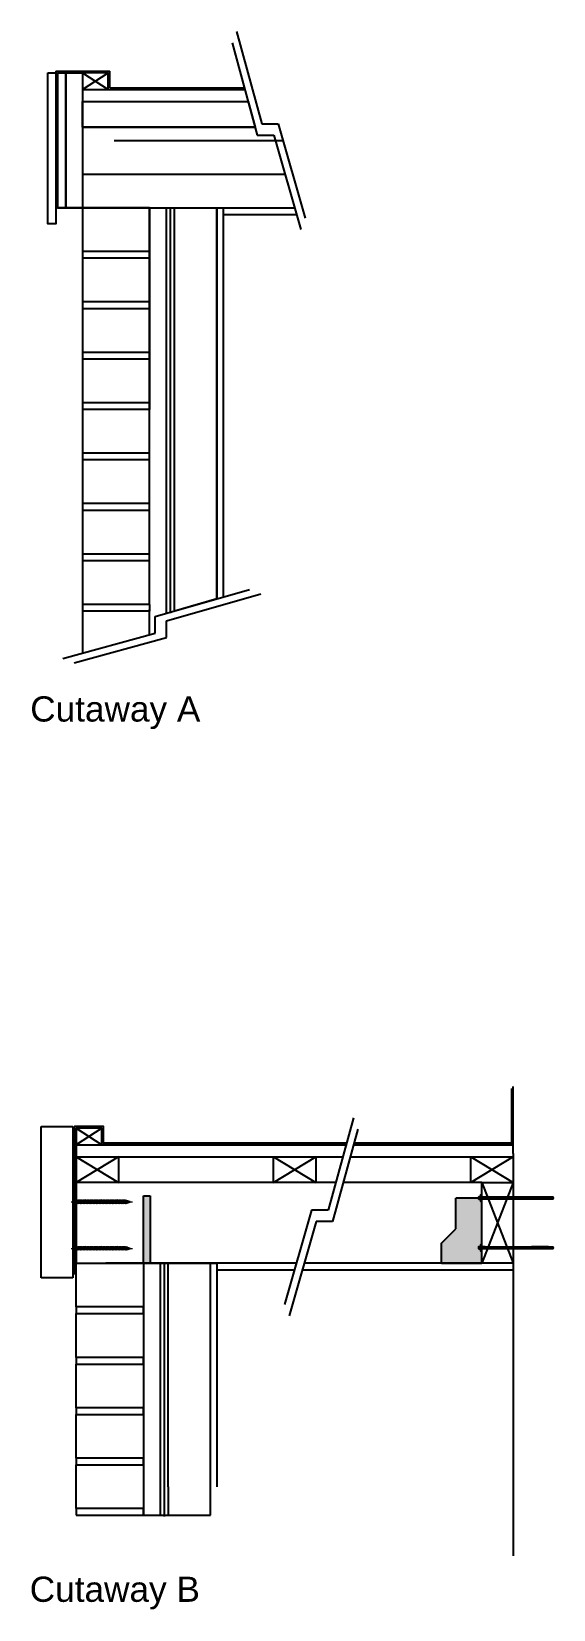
# Model space of a CAD drawing. Header units: millimetres. Extents: x -11841 to 102307, y -68819 to 40378.
# Drawn here: x 33907 to 35461, y -3480 to 1214 of the extents above; entities that cross this region are included whole.
import ezdxf

# ---------------------------------------------------------------- set-up
doc = ezdxf.new("R2010")
doc.units = ezdxf.units.MM
doc.linetypes.add('CENTER', pattern=[50.800000000000004, 31.75, -6.35, 6.35, -6.35])
doc.layers.add('axis', color=40, linetype='CENTER', lineweight=13)
doc.styles.get("Standard").update_dxf_attribs({"font": 'Arial.ttf'})
doc.linetypes.add('BATTING', pattern='A,0.00254,-2.54,[134,ltypeshp.shx,S=2.54,R=0,X=-2.54,Y=0],-5.08,[134,ltypeshp.shx,S=2.54,R=180,X=2.54,Y=0],-2.54', length=10.16254)

# ---------------------------------------------------------------- blocks, each defined once
blk = doc.blocks.new('*U34')
for points in [[(0, 2.099999999999909), (-212.5554252958764, 2.099999999999773), (-213.5489219902674, 3.186219951676194e-13), (-212.5554252958764, -2.100000000000045), (0, -2.099999999999909)], [(-148.5489219902374, 2.399999999999955), (-198.5489219902374, 2.399999999999955), (-198.5489219902374, -2.400000000000227), (-148.5489219902374, -2.400000000000227)], [(0, 2.599999999999909), (-10, 2.600000000000364), (-10, -2.599999999999454), (0, -2.599999999999909)], [(0, -8.999999999999545), (2, -8.999999999999545), (2, 9.000000000000455), (0, 9.000000000000455)], [(2.5, 10.00000000000045), (2, 10.00000000000045), (2, -9.899999999999636), (2.5, -9.899999999999636)], [(2.5, -9.999999999999545), (3.5, -5), (3.5, 5.000000000000455), (2.5, 10.00000000000045)], [(3.5, -5), (4.5, -5), (4.5, 5.000000000000455), (3.5, 5.000000000000455)]]:
    blk.add_lwpolyline(points, close=True)
blk.add_lwpolyline([(4.500000000025466, 4.000000000000455), (7.682025028549106, 3.999999999985903, -0.8194832231888383), (7.682025028542739, 2.000000000000455), (4.50000000001819, 2.000000000106866), (7.682025028542739, 2.000000000000455, -0.4145846247897957), (7.682025028519092, -2), (4.500000000005457, -2), (7.682025028530006, -2, -0.8388553505217047), (7.682025028781027, -4.000000000015461), (4.5, -4), (4.500000000023647, 4.000000000000455)], format="xyb")
for points in [[(8.50150825172841, 2.999999999990905), (8.520880379183836, -2.999999999902684)], [(-212.5554252958764, -1.361253557188447e-13), (-212.5554252958764, -2.100000000000045)]]:
    blk.add_lwpolyline(points)
blk.add_spline([(-212.5554252958764, 2.099999999999773), (-199.1031948430373, 0.7227010609848097), (-212.5554252958764, -1.361253557188447e-13), (-213.5489219902684, -1.361253557188447e-13)], degree=3)
blk = doc.blocks.new('нагель 100мм')
for p, q in [((-5.5, 2.999999999998181), (5.5, 2.999999999998181)), ((-5.5, 1.999999999998181), (-5.5, 2.999999999998181)), ((-5.5, 1.999999999998181), (5.5, 1.999999999998181)), ((-5.5, 1.999999999998181), (-4.345299461623199, 0)), ((-4.345299461623199, 0), (4.345299461623199, 0)), ((-3.767949192432297, -1.464101615139953), (3.732050807568157, 0)), ((-2.517949192431388, -0.7424137786529172), (1.339745962161942, 0)), ((-2.517949192431388, -0.7424137786529172), (-2.517949192431843, 0)), ((2.482050807568157, -0.7424137786529172), (3.803847577293254, 0.02072594216406287)), ((2.482050807568157, -0.2440169358578714), (2.482050807568157, 0)), ((5.5, 1.999999999998181), (4.345299461623199, 0)), ((5.5, 1.999999999998181), (5.5, 2.999999999998181)), ((-3.767949192432297, -1.464101615139953), (-2.517949192431388, -0.7424137786529172)), ((-3.767949192432297, -1.464101615139953), (-2.517949192431843, -1.701209903609197)), ((-3.767949192431843, -4.350852961086275), (3.732050807568157, -2.907477288112204)), ((-3.767949192432752, -4.350852961086275), (-2.517949192431843, -3.62916512459924)), ((-3.767949192432752, -4.350852961086275), (-2.517949192431843, -4.591415573249833)), ((-3.767949192431388, -7.237604307032598), (3.732050807568612, -5.794228634058527)), ((-3.767949192432297, -7.237604307032598), (-2.517949192431388, -6.515916470545562)), ((-3.767949192432297, -7.237604307032598), (-2.517949192431388, -7.478166919196156)), ((-3.767949192432297, -10.12435565297892), (3.732050807567703, -8.68097998000485)), ((-3.767949192433207, -10.12435565297892), (-2.517949192432297, -9.402667816491885)), ((-3.767949192433207, -10.12435565297892), (-2.517949192432297, -10.36491826514248)), ((-3.767949192431843, -13.01110699892524), (3.732050807568157, -11.56773132595117)), ((-3.767949192432752, -13.01110699892524), (-2.517949192431843, -12.28941916243821)), ((-3.767949192432752, -13.01110699892524), (-2.517949192431843, -13.2516696110888)), ((-3.767949192432752, -15.89785834487157), (3.732050807567248, -14.45448267189749)), ((-3.767949192433662, -15.89785834487157), (-2.517949192432752, -15.17617050838453)), ((-3.767949192433662, -15.89785834487157), (-2.517949192432752, -16.13842095703512)), ((-3.767949192432297, -18.78460969081789), (3.732050807567703, -17.34123401784382)), ((-3.767949192433207, -18.78460969081789), (-2.517949192432297, -18.06292185433085)), ((-3.767949192433207, -18.78460969081789), (-2.517949192432297, -19.02517230298145)), ((-3.767949192433207, -21.67136103676421), (3.732050807566793, -20.22798536379014)), ((-3.767949192434116, -21.67136103676421), (-2.517949192433207, -20.94967320027718)), ((-3.767949192434116, -21.67136103676421), (-2.517949192433207, -21.91192364892777)), ((-3.767949192432752, -24.55811238271053), (3.732050807567248, -23.11473670973646)), ((-3.767949192433662, -24.55811238271053), (-2.517949192432752, -23.8364245462235)), ((-3.767949192433662, -24.55811238271053), (-2.517949192432752, -24.79867499487409)), ((-3.767949192432297, -27.44486372865686), (3.732050807567703, -26.00148805568278)), ((-3.767949192433207, -27.44486372865686), (-2.517949192432297, -26.72317589216982)), ((-3.767949192433207, -27.44486372865686), (-2.517949192432297, -27.68542634082041)), ((-3.767949192431843, -30.33161507460318), (3.732050807568157, -28.88823940162911)), ((-3.767949192432752, -30.33161507460318), (-2.517949192431843, -29.60992723811614)), ((-3.767949192432752, -30.33161507460318), (-2.517949192431843, -30.57217768676674)), ((-2.517949192431843, -1.701209903609197), (2.482050807568612, -0.7424137786510983)), ((-2.517949192431843, -3.629165124597421), (-2.517949192431843, -1.701209903609197)), ((-2.517949192431843, -3.62916512459924), (2.482050807568157, -2.666914675948647)), ((-2.517949192431843, -4.591415573249833), (2.482050807568157, -3.629165124597421)), ((-2.517949192430478, -6.515916470545562), (-2.517949192431388, -4.591415573248014)), ((-2.517949192431388, -6.515916470545562), (2.482050807568612, -5.553666021894969)), ((-2.517949192431388, -7.478166919196156), (2.482050807568612, -6.515916470543743)), ((-2.517949192431388, -9.402667816491885), (-2.517949192430933, -7.478166919194337)), ((-2.517949192432297, -9.402667816491885), (2.482050807567703, -8.440417367841292)), ((-2.517949192432297, -10.36491826514248), (2.482050807567703, -9.402667816490066)), ((-2.517949192430933, -12.28941916243639), (-2.517949192431388, -10.36491826514066)), ((-2.517949192431843, -12.28941916243821), (2.482050807568157, -11.32716871378761)), ((-2.517949192431843, -13.2516696110888), (2.482050807568157, -12.28941916243639)), ((-2.517949192430478, -15.17617050838453), (-2.517949192430478, -13.25166961109062)), ((-2.517949192432752, -15.17617050838453), (2.482050807567248, -14.21392005973394)), ((-2.517949192432752, -16.13842095703512), (2.482050807567248, -15.17617050838271)), ((-2.517949192430478, -18.06292185432721), (-2.517949192430478, -16.13842095703512)), ((-2.517949192432297, -18.06292185433085), (2.482050807567703, -17.10067140568026)), ((-2.517949192432297, -19.02517230298145), (2.482050807567703, -18.06292185432903)), ((-2.517949192430478, -20.94967320027354), (-2.517949192430024, -19.02517230298145)), ((-2.517949192433207, -20.94967320027718), (2.482050807566793, -19.98742275162658)), ((-2.517949192433207, -21.91192364892777), (2.482050807566793, -20.94967320027536)), ((-2.517949192430024, -23.8364245462235), (-2.517949192430024, -21.91192364892777)), ((-2.517949192432752, -23.8364245462235), (2.482050807567248, -22.8741740975729)), ((-2.517949192432752, -24.79867499487409), (2.482050807567248, -23.83642454622168)), ((-2.517949192430024, -26.72317589216982), (-2.517949192430478, -24.79867499487409)), ((-2.517949192432297, -26.72317589216982), (2.482050807567703, -25.76092544351923)), ((-2.517949192432297, -27.68542634082041), (2.482050807567703, -26.723175892168)), ((-2.517949192430478, -29.60992723811614), (-2.517949192430478, -27.68542634081859)), ((-2.517949192431843, -29.60992723811614), (2.482050807568157, -28.64767678946555)), ((-2.517949192431843, -30.57217768676674), (2.482050807568157, -29.60992723811432)), ((-2.517949192430478, -32.49667858406065), (-2.517949192430478, -30.57217768676674)), ((2.482050807568612, -2.666914675948647), (2.482050807568612, -0.7424137786547362)), ((2.482050807568157, -2.666914675948647), (3.732050807568157, -2.907477288112204)), ((2.482050807567703, -3.629165124597421), (3.732050807568157, -2.907477288112204)), ((2.482050807568612, -5.553666021894969), (2.482050807569067, -3.629165124597421)), ((2.482050807568612, -5.553666021894969), (3.732050807568612, -5.794228634058527)), ((2.482050807568157, -6.515916470543743), (3.732050807568612, -5.794228634058527)), ((2.482050807569976, -8.440417367841292), (2.482050807569522, -6.515916470543743)), ((2.482050807567703, -8.440417367841292), (3.732050807567703, -8.68097998000485)), ((2.482050807567248, -9.402667816490066), (3.732050807567703, -8.68097998000485)), ((2.482050807569976, -11.32716871378761), (2.482050807569976, -9.402667816491885)), ((2.482050807568157, -11.32716871378761), (3.732050807568157, -11.56773132595117)), ((2.482050807567703, -12.28941916243639), (3.732050807568157, -11.56773132595117)), ((2.482050807570431, -14.21392005973212), (2.482050807570431, -12.28941916243639)), ((2.482050807567248, -14.21392005973394), (3.732050807567248, -14.45448267189749)), ((2.482050807566793, -15.17617050838271), (3.732050807567248, -14.45448267189749)), ((2.482050807569976, -17.10067140567844), (2.482050807569976, -15.17617050838089)), ((2.482050807567703, -17.10067140568026), (3.732050807567703, -17.34123401784382)), ((2.482050807567248, -18.06292185432903), (3.732050807567703, -17.34123401784382)), ((2.482050807569976, -19.9874227516284), (2.482050807569522, -18.06292185432721)), ((2.482050807566793, -19.98742275162658), (3.732050807566793, -20.22798536379014)), ((2.482050807566338, -20.94967320027536), (3.732050807566793, -20.22798536379014)), ((2.482050807569522, -22.87417409757472), (2.482050807569522, -20.94967320027354)), ((2.482050807567248, -22.8741740975729), (3.732050807567248, -23.11473670973646)), ((2.482050807566793, -23.83642454622168), (3.732050807567248, -23.11473670973646)), ((2.482050807569522, -25.76092544352105), (2.482050807569067, -23.83642454622168)), ((2.482050807567703, -25.76092544351923), (3.732050807567703, -26.00148805568278)), ((2.482050807567248, -26.723175892168), (3.732050807567703, -26.00148805568278)), ((2.482050807569976, -28.64767678946555), (2.482050807569067, -26.723175892168)), ((2.482050807568157, -28.64767678946555), (3.732050807568157, -28.88823940162911)), ((2.482050807567703, -29.60992723811432), (3.732050807568157, -28.88823940162911)), ((2.482050807569522, -31.53442813541187), (2.482050807569522, -29.6099272381125)), ((-3.767949192432752, -33.2183664205495), (3.732050807567248, -31.77499074757543)), ((-3.767949192433662, -33.2183664205495), (-2.517949192432752, -32.49667858406247)), ((-3.767949192433662, -33.2183664205495), (-2.517949192432752, -33.45892903271306)), ((-3.767949192432297, -36.10511776649582), (3.732050807567703, -34.66174209352175)), ((-3.767949192433207, -36.10511776649582), (-2.517949192432297, -35.38342993000879)), ((-3.767949192433207, -36.10511776649582), (-2.517949192432297, -36.34568037865938)), ((-3.767949192433207, -38.99186911244215), (3.732050807566793, -37.54849343946807)), ((-3.767949192434116, -38.99186911244215), (-2.517949192433207, -38.27018127595511)), ((-3.767949192434116, -38.99186911244215), (-2.517949192433207, -39.2324317246057)), ((-3.767949192432752, -41.87862045838847), (3.732050807567248, -40.4352447854144)), ((-3.767949192433662, -41.87862045838847), (-2.517949192432752, -41.15693262190143)), ((-3.767949192433662, -41.87862045838847), (-2.517949192432752, -42.11918307055203)), ((-3.767949192433662, -44.76537180433479), (3.732050807566338, -43.32199613136072)), ((-3.767949192434571, -44.76537180433479), (-2.517949192433662, -44.04368396784776)), ((-3.767949192434571, -44.76537180433479), (-2.517949192433662, -45.00593441649835)), ((-3.767949192433207, -47.65212315028111), (3.732050807566793, -46.20874747730704)), ((-3.767949192434116, -47.65212315028111), (-2.517949192433207, -46.93043531379408)), ((-3.767949192434116, -47.65212315028111), (-2.517949192433207, -47.89268576244467)), ((-3.767949192434116, -50.53887449622744), (3.732050807565884, -49.09549882325337)), ((-3.767949192435026, -50.53887449622744), (-2.517949192434116, -49.8171866597404)), ((-3.767949192435026, -50.53887449622744), (-2.517949192434116, -50.77943710839099)), ((-3.767949192433662, -53.42562584217376), (3.732050807566338, -51.98225016919969)), ((-3.767949192434571, -53.42562584217376), (-2.517949192433662, -52.70393800568672)), ((-3.767949192434571, -53.42562584217376), (-2.517949192433662, -53.66618845433732)), ((-3.767949192434571, -56.31237718812008), (3.732050807565429, -54.86900151514601)), ((-3.767949192435481, -56.31237718812008), (-2.517949192434571, -55.59068935163305)), ((-3.767949192435481, -56.31237718812008), (-2.517949192434571, -56.55293980028364)), ((-3.767949192434116, -59.1991285340664), (3.732050807565884, -57.75575286109233)), ((-3.767949192435026, -59.1991285340664), (-2.517949192434116, -58.47744069757937)), ((-3.767949192435026, -59.1991285340664), (-2.517949192434116, -59.43969114622996)), ((-3.767949192435026, -62.08587988001273), (3.732050807564974, -60.64250420703866)), ((-3.767949192435935, -62.08587988001273), (-2.517949192435026, -61.36419204352569)), ((-3.767949192435935, -62.08587988001273), (-2.517949192435026, -62.32644249217628)), ((-2.517949192432752, -32.49667858406247), (2.482050807567248, -31.53442813541187)), ((-2.517949192432752, -33.45892903271306), (2.482050807567248, -32.49667858406065)), ((-2.517949192430024, -35.38342993000697), (-2.517949192430478, -33.45892903271306)), ((-2.517949192432297, -35.38342993000879), (2.482050807567703, -34.42117948135819)), ((-2.517949192432297, -36.34568037865938), (2.482050807567703, -35.38342993000697)), ((-2.517949192430478, -38.27018127595147), (-2.517949192430478, -36.34568037865938)), ((-2.517949192433207, -38.27018127595511), (2.482050807566793, -37.30793082730452)), ((-2.517949192433207, -39.2324317246057), (2.482050807566793, -38.27018127595329)), ((-2.517949192430024, -41.15693262190325), (-2.517949192430024, -39.23243172460752)), ((-2.517949192432752, -41.15693262190143), (2.482050807567248, -40.19468217325084)), ((-2.517949192432752, -42.11918307055203), (2.482050807567248, -41.15693262189961)), ((-2.517949192430478, -44.04368396784594), (-2.517949192430478, -42.11918307055203)), ((-2.517949192433662, -44.04368396784776), (2.482050807566338, -43.08143351919716)), ((-2.517949192433662, -45.00593441649835), (2.482050807566338, -44.04368396784594)), ((-2.517949192430933, -46.93043531379044), (-2.517949192430933, -45.00593441650017)), ((-2.517949192433207, -46.93043531379408), (2.482050807566793, -45.96818486514348)), ((-2.517949192433207, -47.89268576244467), (2.482050807566793, -46.93043531379226)), ((-2.517949192430933, -49.8171866597404), (-2.517949192430933, -47.89268576244467)), ((-2.517949192434116, -49.8171866597404), (2.482050807565884, -48.85493621108981)), ((-2.517949192434116, -50.77943710839099), (2.482050807565884, -49.81718665973858)), ((-2.517949192430478, -52.7039380056849), (-2.517949192430478, -50.77943710839099)), ((-2.517949192433662, -52.70393800568672), (2.482050807566338, -51.74168755703613)), ((-2.517949192433662, -53.66618845433732), (2.482050807566338, -52.7039380056849)), ((-2.517949192430478, -55.59068935163305), (-2.517949192430024, -53.66618845433732)), ((-2.517949192434571, -55.59068935163305), (2.482050807565429, -54.62843890298245)), ((-2.517949192434571, -56.55293980028364), (2.482050807565429, -55.59068935163123)), ((-2.517949192429569, -58.47744069757755), (-2.517949192430024, -56.55293980028728)), ((-2.517949192434116, -58.47744069757937), (2.482050807565884, -57.51519024892877)), ((-2.517949192434116, -59.43969114622996), (2.482050807565884, -58.47744069757755)), ((-2.517949192430024, -61.36419204352387), (-2.517949192430024, -59.43969114623178)), ((-2.517949192435026, -61.36419204352569), (2.482050807564974, -60.4019415948751)), ((-2.517949192435026, -62.32644249217628), (2.482050807564974, -61.36419204352387)), ((-2.517949192430478, -64.2509433894702), (-2.517949192430024, -62.3264424921781)), ((2.482050807567248, -31.53442813541187), (3.732050807567248, -31.77499074757543)), ((2.482050807566793, -32.49667858406065), (3.732050807567248, -31.77499074757543)), ((2.482050807569522, -34.42117948135638), (2.482050807569067, -32.49667858405701)), ((2.482050807567703, -34.42117948135819), (3.732050807567703, -34.66174209352175)), ((2.482050807567248, -35.38342993000697), (3.732050807567703, -34.66174209352175)), ((2.482050807569067, -37.3079308273027), (2.482050807569067, -35.38342993000697)), ((2.482050807566793, -37.30793082730452), (3.732050807566793, -37.54849343946807)), ((2.482050807566338, -38.27018127595329), (3.732050807566793, -37.54849343946807)), ((2.482050807569522, -40.19468217325266), (2.482050807569067, -38.27018127594965)), ((2.482050807567248, -40.19468217325084), (3.732050807567248, -40.4352447854144)), ((2.482050807566793, -41.15693262189961), (3.732050807567248, -40.4352447854144)), ((2.482050807569067, -43.08143351919898), (2.482050807569067, -41.15693262189961)), ((2.482050807566338, -43.08143351919716), (3.732050807566338, -43.32199613136072)), ((2.482050807565884, -44.04368396784594), (3.732050807566338, -43.32199613136072)), ((2.482050807569522, -45.96818486514348), (2.482050807569067, -44.04368396784594)), ((2.482050807566793, -45.96818486514348), (3.732050807566793, -46.20874747730704)), ((2.482050807566338, -46.93043531379226), (3.732050807566793, -46.20874747730704)), ((2.482050807568157, -48.85493621109163), (2.482050807569067, -46.93043531378862)), ((2.482050807565884, -48.85493621108981), (3.732050807565884, -49.09549882325337)), ((2.482050807565429, -49.81718665973858), (3.732050807565884, -49.09549882325337)), ((2.482050807569522, -51.74168755703613), (2.482050807569067, -49.81718665973676)), ((2.482050807566338, -51.74168755703613), (3.732050807566338, -51.98225016919969)), ((2.482050807565884, -52.7039380056849), (3.732050807566338, -51.98225016919969)), ((2.482050807569522, -54.62843890298245), (2.482050807569067, -52.70393800568309)), ((2.482050807565429, -54.62843890298245), (3.732050807565429, -54.86900151514601)), ((2.482050807564974, -55.59068935163123), (3.732050807565429, -54.86900151514601)), ((2.482050807569522, -57.51519024892696), (2.482050807569522, -55.59068935162759)), ((2.482050807565884, -57.51519024892877), (3.732050807565884, -57.75575286109233)), ((2.482050807565429, -58.47744069757755), (3.732050807565884, -57.75575286109233)), ((2.482050807568612, -60.40194159487692), (2.482050807569067, -58.47744069757573)), ((2.482050807564974, -60.4019415948751), (3.732050807564974, -60.64250420703866)), ((2.482050807564519, -61.36419204352387), (3.732050807564974, -60.64250420703866)), ((2.482050807568612, -63.28869294082142), (2.482050807569067, -61.36419204352023)), ((-3.767949192434571, -64.97263122595905), (3.732050807565429, -63.52925555298498)), ((-3.767949192435481, -64.97263122595905), (-2.517949192434571, -64.25094338947201)), ((-3.767949192435481, -64.97263122595905), (-2.517949192434571, -65.2131938381226)), ((-3.767949192435481, -67.85938257190537), (3.732050807564519, -66.4160068989313)), ((-3.76794919243639, -67.85938257190537), (-2.517949192435481, -67.13769473541834)), ((-3.76794919243639, -67.85938257190537), (-2.517949192435481, -68.09994518406893)), ((-3.767949192435026, -70.7461339178517), (3.732050807564974, -69.30275824487762)), ((-3.767949192435935, -70.7461339178517), (-2.517949192435026, -70.02444608136466)), ((-3.767949192435935, -70.7461339178517), (-2.517949192435026, -70.98669653001525)), ((-3.767949192434571, -73.63288526379802), (3.732050807565429, -72.18950959082395)), ((-3.767949192435481, -73.63288526379802), (-2.517949192434571, -72.91119742731098)), ((-3.767949192435481, -73.63288526379802), (-2.517949192434571, -73.87344787596157)), ((-3.767949192434116, -76.51963660974434), (3.732050807565884, -75.07626093677027)), ((-3.767949192435026, -76.51963660974434), (-2.517949192434116, -75.7979487732573)), ((-3.767949192435026, -76.51963660974434), (-2.517949192434116, -76.7601992219079)), ((-3.767949192435026, -79.40638795569066), (3.732050807564974, -77.96301228271659)), ((-3.767949192435935, -79.40638795569066), (-2.517949192435026, -78.68470011920363)), ((-3.767949192435935, -79.40638795569066), (-2.517949192435026, -79.64695056785422)), ((-3.767949192434571, -82.29313930163698), (3.732050807565429, -80.84976362866291)), ((-3.767949192435481, -82.29313930163698), (-2.517949192434571, -81.57145146514995)), ((-3.767949192435481, -82.29313930163698), (-2.517949192434571, -82.53370191380054)), ((-3.767949192435481, -85.1798906475833), (3.732050807564519, -83.73651497460924)), ((-3.76794919243639, -85.1798906475833), (-2.517949192435481, -84.45820281109627)), ((-3.76794919243639, -85.1798906475833), (-2.517949192435481, -85.42045325974686)), ((-3.767949192435026, -88.06664199352963), (3.732050807564974, -86.62326632055556)), ((-3.767949192435935, -88.06664199352963), (-2.517949192435026, -87.3449541570426)), ((-3.767949192435935, -88.06664199352963), (-2.517949192435026, -88.30720460569319)), ((-3.767949192435935, -90.95339333947595), (3.732050807564065, -89.51001766650188)), ((-3.767949192436845, -90.95339333947595), (-2.517949192435935, -90.23170550298892)), ((-3.767949192436845, -90.95339333947595), (-2.517949192435935, -91.19395595163951)), ((-3.767949192435481, -93.84014468542227), (3.732050807564519, -92.3967690124482)), ((-3.76794919243639, -93.84014468542227), (-2.517949192435481, -93.11845684893524)), ((-3.76794919243639, -93.84014468542227), (-2.517949192435481, -94.08070729758583)), ((-2.517949192434571, -64.25094338947201), (2.482050807565429, -63.28869294082142)), ((-2.517949192434571, -65.2131938381226), (2.482050807565429, -64.2509433894702)), ((-2.517949192430024, -67.13769473541652), (-2.517949192430024, -65.2131938381226)), ((-2.517949192435481, -67.13769473541834), (2.482050807564519, -66.17544428676774)), ((-2.517949192435481, -68.09994518406893), (2.482050807564519, -67.13769473541652)), ((-2.517949192430478, -70.02444608136284), (-2.517949192430478, -68.09994518406529)), ((-2.517949192435026, -70.02444608136466), (2.482050807564974, -69.06219563271407)), ((-2.517949192435026, -70.98669653001525), (2.482050807564974, -70.02444608136284)), ((-2.517949192429569, -72.91119742731098), (-2.517949192430478, -70.98669653001707)), ((-2.517949192434571, -72.91119742731098), (2.482050807565429, -71.94894697866039)), ((-2.517949192434571, -73.87344787596157), (2.482050807565429, -72.91119742730916)), ((-2.517949192430933, -75.7979487732573), (-2.517949192430478, -73.87344787596157)), ((-2.517949192434116, -75.7979487732573), (2.482050807565884, -74.83569832460671)), ((-2.517949192434116, -76.7601992219079), (2.482050807565884, -75.79794877325548)), ((-2.517949192430478, -78.6847001192018), (-2.517949192430024, -76.76019922190608)), ((-2.517949192435026, -78.68470011920363), (2.482050807564974, -77.72244967055303)), ((-2.517949192435026, -79.64695056785422), (2.482050807564974, -78.6847001192018)), ((-2.517949192432297, -81.57145146514631), (-2.517949192431388, -79.64695056785058)), ((-2.517949192434571, -81.57145146514995), (2.482050807565429, -80.60920101649936)), ((-2.517949192434571, -82.53370191380054), (2.482050807565429, -81.57145146514813)), ((-2.517949192431843, -84.45820281109445), (-2.517949192431843, -82.53370191380054)), ((-2.517949192435481, -84.45820281109627), (2.482050807564519, -83.49595236244568)), ((-2.517949192435481, -85.42045325974686), (2.482050807564519, -84.45820281109445)), ((-2.517949192431843, -87.34495415703714), (-2.517949192431388, -85.42045325974686)), ((-2.517949192435026, -87.3449541570426), (2.482050807564974, -86.382703708392)), ((-2.517949192435026, -88.30720460569319), (2.482050807564974, -87.34495415704077)), ((-2.517949192430933, -90.2317055029871), (-2.517949192431388, -88.307204605695)), ((-2.517949192435935, -90.23170550298892), (2.482050807564065, -89.26945505433832)), ((-2.517949192435935, -91.19395595163951), (2.482050807564065, -90.2317055029871)), ((-2.517949192431843, -93.11845684893524), (-2.517949192431843, -91.19395595163951)), ((-2.517949192435481, -93.11845684893524), (2.482050807564519, -92.15620640028465)), ((-2.517949192435481, -94.08070729758583), (2.482050807564519, -93.11845684893342)), ((2.482050807565429, -63.28869294082142), (3.732050807565429, -63.52925555298498)), ((2.482050807564974, -64.2509433894702), (3.732050807565429, -63.52925555298498)), ((2.482050807568612, -66.1754442867641), (2.482050807568612, -64.25094338946838)), ((2.482050807564519, -66.17544428676774), (3.732050807564519, -66.4160068989313)), ((2.482050807564065, -67.13769473541652), (3.732050807564519, -66.4160068989313)), ((2.482050807568157, -69.06219563271407), (2.482050807568157, -67.13769473541652)), ((2.482050807564974, -69.06219563271407), (3.732050807564974, -69.30275824487762)), ((2.482050807564519, -70.02444608136284), (3.732050807564974, -69.30275824487762)), ((2.482050807567248, -71.94894697866039), (2.482050807567703, -70.02444608136102)), ((2.482050807565429, -71.94894697866039), (3.732050807565429, -72.18950959082395)), ((2.482050807564974, -72.91119742730916), (3.732050807565429, -72.18950959082395)), ((2.482050807567248, -74.83569832460853), (2.482050807567703, -72.91119742730916)), ((2.482050807565884, -74.83569832460671), (3.732050807565884, -75.07626093677027)), ((2.482050807565429, -75.79794877325548), (3.732050807565884, -75.07626093677027)), ((2.482050807567703, -77.72244967055303), (2.482050807567248, -75.79794877325548)), ((2.482050807564974, -77.72244967055303), (3.732050807564974, -77.96301228271659)), ((2.482050807564519, -78.6847001192018), (3.732050807564974, -77.96301228271659)), ((2.482050807567248, -80.60920101649936), (2.482050807566793, -78.68470011919817)), ((2.482050807565429, -80.60920101649936), (3.732050807565429, -80.84976362866291)), ((2.482050807564974, -81.57145146514813), (3.732050807565429, -80.84976362866291)), ((2.482050807567248, -83.49595236244568), (2.482050807567248, -81.57145146514631)), ((2.482050807564519, -83.49595236244568), (3.732050807564519, -83.73651497460924)), ((2.482050807564065, -84.45820281109445), (3.732050807564519, -83.73651497460924)), ((2.482050807568612, -86.38270370839382), (2.482050807567248, -84.45820281109263)), ((2.482050807564974, -86.382703708392), (3.732050807564974, -86.62326632055556)), ((2.482050807564519, -87.34495415704077), (3.732050807564974, -86.62326632055556)), ((2.482050807567703, -89.26945505434014), (2.482050807567703, -87.34495415703896)), ((2.482050807564065, -89.26945505433832), (3.732050807564065, -89.51001766650188)), ((2.48205080756361, -90.2317055029871), (3.732050807564065, -89.51001766650188)), ((2.482050807568157, -92.15620640028283), (2.482050807568157, -90.23170550298346)), ((2.482050807564519, -92.15620640028465), (3.732050807564519, -92.3967690124482)), ((2.482050807564065, -93.11845684893342), (3.732050807564519, -92.3967690124482)), ((2.482050807568157, -95.52408297055445), (2.482050807568157, -93.11845684893342)), ((-3.7679491924373, -96.7268960313686), (3.7320508075627, -95.28352035839453)), ((-3.767949192438209, -96.7268960313686), (-2.5179491924373, -96.00520819488156)), ((-3.767949192438209, -96.7268960313686), (-2.5179491924373, -96.96745864353215)), ((-3.767949192436845, -99.61364737731492), (3.732050807563155, -98.17027170434085)), ((-3.767949192437754, -99.61364737731492), (-2.517949192436845, -98.89195954082788)), ((-3.767949192437754, -99.61364737731492), (-2.517949192436845, -99.85420998947848)), ((-2.517949192432297, -96.00520819487792), (-2.517949192432297, -94.08070729758401)), ((-2.5179491924373, -96.00520819488156), (2.4820508075627, -95.04295774623097)), ((-2.5179491924373, -96.96745864353215), (2.4820508075627, -96.00520819487974)), ((-2.517949192431843, -98.37996117922557), (-2.517949192432297, -96.96745864353215)), ((-2.517949192436845, -98.89195954082788), (2.482050807563155, -97.92970909217729)), ((-2.517949192431843, -98.37996117922557), (-2.367026305415948, -98.86291441767935)), ((-2.517949192436845, -99.85420998947848), (2.482050807563155, -98.89195954082606)), ((-2.083381617005671, -99.77057742059333), (-1.437654342036694, -101.8369047004944)), ((-1.996314953760702, -102.1594475550592), (2.352749976422729, -101.3224696190046)), ((-1.996314953761612, -102.1594475550592), (-0.7463149537607023, -101.4377597185721)), ((-1.996314953761612, -102.1594475550592), (-0.7463149537607023, -102.4000101672227)), ((-1.294661822460057, -102.2944807631375), (-0.01794919243184268, -106.3799611792274)), ((-0.7463149537607023, -101.4377597185721), (1.102749976422729, -101.081907006841)), ((-0.7463149537607023, -102.4000101672227), (1.102749976422729, -102.0441574554898)), ((-0.01794919243184268, -106.3799611792274), (1.38855496768565, -101.8791478668481)), ((1.102749976422729, -101.081907006841), (2.352749976422729, -101.3224696190046)), ((1.102749976422274, -102.0441574554898), (2.352749976422729, -101.3224696190046)), ((1.607346001941551, -101.1790165572274), (2.311813113473363, -98.92472180032746)), ((2.471785595619622, -98.4128098574638), (2.482050807568157, -98.3799611792274)), ((2.4820508075627, -95.04295774623097), (3.7320508075627, -95.28352035839453)), ((2.482050807562246, -96.00520819487974), (3.7320508075627, -95.28352035839453)), ((2.482050807568157, -97.92970909217547), (2.482050807568157, -96.0052081948761)), ((2.482050807563155, -97.92970909217729), (3.732050807563155, -98.17027170434085)), ((2.4820508075627, -98.89195954082606), (3.732050807563155, -98.17027170434085))]:
    blk.add_line(p, q)
at = {"layer": 'axis', "ltscale": 10}
blk.add_line((0, 9.821581222042369), (0, -111.3896050303047), dxfattribs=at)

msp = doc.modelspace()

# ---------------------------------------------------------------- hatches: boundary and pattern name
h = msp.add_hatch(color=252)
h.dxf.hatch_style = 1
h.paths.add_polyline_path([(34260.14127711783, -2250.296149009721), (34240.14127711783, -2250.296149009721), (34240.14127711783, -2450.296149009721), (34260.14127711783, -2450.296149009721)])
h.paths.add_polyline_path([(35247.40490816359, -2256.296149009721), (35244.90490816359, -2256.296149009721), (35244.90490816359, -2266.296149009722), (35243.90490816359, -2261.296149009722), (35242.90490816359, -2261.296149009722), (35238.90579953403, -2260.0393679996), (35238.89371384813, -2256.296149009721), (35169.83131503478, -2256.296149009721), (35169.83131503478, -2347.869742138528), (35127.40490816359, -2390.296149009721), (35127.40490816359, -2450.296149009721), (35247.40490816359, -2450.296149009722)])
h.paths.add_polyline_path([(35242.90490816359, -2400.200889400066), (35242.90490816359, -2399.200889400066), (35243.90490816359, -2399.200889400066), (35244.90490816359, -2394.200889400066), (35244.90490816359, -2394.300889400066), (35245.40490816359, -2394.300889400066), (35245.40490816359, -2414.200889400066), (35244.90490816359, -2414.200889400066), (35243.90490816359, -2409.200889400066), (35242.90490816359, -2409.200889400066), (35238.90579953403, -2407.944108389944), (35238.8807990965, -2400.200889400046)], flags=16)

# ---------------------------------------------------------------- linework, layer by layer
for p, q in [((34503.87665475492, 1179.889269666551), (34579.19433066237, 905.0686358126486)), ((34517.05715294438, 1213.77130741461), (34592.37482885184, 938.9506735607074)), ((33955.71481637389, 641.3715371285589), (33955.71481637389, 1091.371537128559)), ((33955.71481637389, 1091.371537128559), (33979.7148163739, 1091.371537128559)), ((33979.7148163739, 1096.371537128559), (33979.71481637389, 641.3715371285589)), ((33979.71481637389, 1096.371537128559), (34139.7148163739, 1096.371537128559)), ((34008.71481637389, 1091.371537128559), (33984.71481637389, 1091.371537128559)), ((33984.71481637389, 1091.371537128559), (33984.71481637389, 689.3715371285589)), ((34058.71481637389, 1091.371537128559), (34008.71481637389, 1091.371537128559)), ((34008.71481637389, 1091.371537128559), (34008.71481637389, 689.3715371285589)), ((34134.71481637389, 1091.371537128559), (34058.71481637389, 1091.371537128559)), ((34058.71481637389, 1091.371537128559), (34058.71481637389, 1041.371537128559)), ((34058.71481637389, 1091.371537128559), (34134.71481637389, 1041.371537128558)), ((34058.71481637389, 1041.371537128559), (34134.71481637389, 1091.371537128558)), ((34134.71481637389, 1041.371537128559), (34134.71481637389, 1091.371537128559)), ((34139.71481637389, 1046.371537128559), (34139.7148163739, 1096.371537128559)), ((34058.71481637389, 1041.371537128559), (34134.71481637389, 1041.371537128559)), ((34058.71481637389, 1041.371537128559), (34058.71481637389, 1005.371537128559)), ((34058.71481637389, 1041.371537128559), (34541.83899237283, 1041.371537128559)), ((34139.71481637389, 1046.371537128559), (34540.46868631445, 1046.371537128559)), ((34058.71481637389, 1005.371537128559), (34551.70519599316, 1005.371537128559)), ((34058.71481637389, 1005.371537128559), (34058.71481637389, 929.3715371285589)), ((34592.37482885184, 938.9506735607074), (34641.3310857389, 938.9506735607074)), ((34641.3310857389, 938.9506735607074), (34721.74647271788, 658.5088915031583)), ((34058.71481637389, 929.3715371285589), (34571.73247927963, 929.3715371285589)), ((34058.71481637389, 929.3715371285589), (34058.71481637389, 689.3715371285589)), ((34579.19433066237, 905.0686358126486), (34628.15058754943, 905.0686358126486)), ((34628.15058754943, 905.0686358126486), (34708.56597452841, 624.6268537550995)), ((34152.71481637389, 889.3715371285589), (34655.54767434073, 889.3715371285589)), ((33984.71481637389, 689.3715371285589), (34008.71481637389, 689.3715371285589)), ((34008.71481637389, 689.3715371285589), (34058.71481637389, 689.3715371285589)), ((34058.71481637389, 689.3715371285589), (34152.71481637389, 689.3715371285589)), ((34258.71481637389, 689.3715371285589), (34058.71481637389, 689.3715371285589)), ((34058.71481637389, 689.3715371285589), (34058.71481637389, 559.3715371285589)), ((34152.71481637389, 689.3715371285589), (34690.00073531866, 689.3715371285589)), ((34258.71481637389, 559.3715371285589), (34258.71481637389, 689.3715371285589)), ((34258.71481637389, 689.3715371285589), (34258.71481637389, 559.3715371285589)), ((34258.71481637389, 689.3715371285589), (34458.71481637389, 689.3715371285589)), ((34308.71481637389, -516.9260608653989), (34308.71481637389, 689.3715371285588)), ((34332.71481637388, -510.0441716071905), (34332.71481637388, 689.3715371285589)), ((34458.71481637389, -473.9142530015774), (34458.71481637389, 689.3715371285589)), ((34458.71481637389, 689.3715371285589), (34478.71481637389, 689.3715371285589)), ((34478.71481637388, -468.1793452864022), (34478.71481637389, 689.3715371285589)), ((34478.71481637389, 669.3715371285589), (34695.73564303383, 669.3715371285589)), ((33979.71481637389, 641.3715371285589), (33955.71481637389, 641.3715371285589)), ((34258.71481637389, 559.3715371285589), (34058.71481637389, 559.3715371285589)), ((34058.71481637389, 559.3715371285589), (34058.71481637389, 539.3715371285589)), ((34258.71481637389, 539.3715371285589), (34058.71481637389, 539.3715371285589)), ((34058.71481637389, 539.3715371285589), (34058.71481637389, 409.3715371285593)), ((34258.71481637389, 539.3715371285589), (34258.71481637389, 559.3715371285589)), ((34258.71481637389, 559.3715371285589), (34258.71481637389, 539.3715371285589)), ((34258.71481637389, 409.3715371285593), (34258.71481637389, 539.3715371285589)), ((34258.71481637389, 539.3715371285589), (34258.71481637389, 409.3715371285593)), ((34258.71481637389, 409.3715371285593), (34058.71481637389, 409.3715371285593)), ((34058.71481637389, 409.3715371285593), (34058.71481637389, 389.3715371285593)), ((34258.71481637389, 389.3715371285593), (34058.71481637389, 389.3715371285593)), ((34058.71481637389, 389.3715371285593), (34058.71481637389, 259.3715371285593)), ((34258.71481637389, 389.3715371285593), (34258.71481637389, 409.3715371285593)), ((34258.71481637389, 409.3715371285593), (34258.71481637389, 389.3715371285593)), ((34258.71481637389, 259.3715371285593), (34258.71481637389, 389.3715371285593)), ((34258.71481637389, 389.3715371285593), (34258.71481637389, 259.3715371285593)), ((34258.71481637389, 259.3715371285593), (34058.71481637389, 259.3715371285593)), ((34058.71481637389, 259.3715371285593), (34058.71481637389, 239.3715371285593)), ((34258.71481637389, 239.3715371285593), (34058.71481637389, 239.3715371285593)), ((34058.71481637389, 239.3715371285593), (34058.71481637389, 109.3715371285593)), ((34258.71481637389, 239.3715371285593), (34258.71481637389, 259.3715371285593)), ((34258.71481637389, 259.3715371285593), (34258.71481637389, 239.3715371285593)), ((34258.71481637389, 109.3715371285593), (34258.71481637389, 239.3715371285593)), ((34258.71481637389, 239.3715371285593), (34258.71481637389, 109.3715371285593)), ((34258.71481637389, 109.3715371285593), (34058.71481637389, 109.3715371285593)), ((34058.71481637389, 109.3715371285593), (34058.71481637389, 89.37153712855934)), ((34258.71481637389, 89.37153712855934), (34258.71481637389, 109.3715371285593)), ((34258.71481637389, 109.3715371285593), (34258.71481637389, 89.37153712855934)), ((34258.71481637389, 89.37153712855934), (34058.71481637389, 89.37153712855934)), ((34058.71481637389, 89.37153712855934), (34058.71481637389, -40.62846287144066)), ((34258.71481637389, -40.62846287144066), (34258.71481637389, 89.37153712855934)), ((34258.71481637389, -40.62846287144066), (34058.71481637389, -40.62846287144066)), ((34058.71481637389, -40.62846287144066), (34058.71481637389, -60.62846287144066)), ((34258.71481637389, -60.62846287144066), (34258.71481637389, -40.62846287144066)), ((34258.71481637389, -60.62846287144066), (34058.71481637389, -60.62846287144066)), ((34058.71481637389, -60.62846287144066), (34058.71481637389, -190.6284628714407)), ((34258.71481637389, -190.6284628714407), (34258.71481637389, -60.62846287144066)), ((34258.71481637389, -190.6284628714407), (34058.71481637389, -190.6284628714407)), ((34058.71481637389, -190.6284628714407), (34058.71481637389, -210.6284628714407)), ((34258.71481637389, -210.6284628714407), (34058.71481637389, -210.6284628714407)), ((34058.71481637389, -210.6284628714407), (34058.71481637389, -340.6284628714407)), ((34258.71481637389, -210.6284628714407), (34258.71481637389, -190.6284628714407)), ((34258.71481637389, -340.6284628714407), (34258.71481637389, -210.6284628714407)), ((34258.71481637389, -340.6284628714407), (34058.71481637389, -340.6284628714407)), ((34058.71481637389, -340.6284628714407), (34058.71481637389, -360.6284628714407)), ((34258.71481637389, -360.6284628714407), (34058.71481637389, -360.6284628714407)), ((34058.71481637389, -360.6284628714407), (34058.71481637389, -490.6284628714407)), ((34258.71481637389, -360.6284628714407), (34258.71481637389, -340.6284628714407)), ((34258.71481637389, -490.6284628714407), (34258.71481637389, -360.6284628714407)), ((34275.13729417117, -526.5542604222414), (34555.57907622872, -446.1388734432608)), ((34309.01933191923, -539.7347586117089), (34589.46111397678, -459.3193716327282)), ((34258.71481637389, -490.6284628714407), (34058.71481637389, -490.6284628714407)), ((34058.71481637389, -490.6284628714407), (34058.71481637389, -510.6284628714407)), ((34258.71481637389, -510.6284628714407), (34058.71481637389, -510.6284628714407)), ((34058.71481637389, -510.6284628714407), (34058.71481637389, -634.8235238082625)), ((34258.71481637389, -490.6284628714407), (34258.71481637389, -510.6284628714407)), ((34258.71481637389, -510.6284628714407), (34258.71481637389, -505.6284628714407)), ((34258.71481637389, -580.0112814731415), (34258.71481637389, -510.6284628714407)), ((34275.13729417117, -575.510517309302), (34275.13729417117, -526.5542604222414)), ((34309.01933191923, -588.6910154987695), (34309.01933191923, -539.7347586117089)), ((34000.31666031727, -650.8281932167579), (34275.13729417117, -575.510517309302)), ((34034.19869806533, -664.0086914062254), (34309.01933191923, -588.6910154987695)), ((35341.40490816359, -2124.296149009721), (35341.40490816359, -1924.296149009722)), ((34865.29364218473, -2017.699578123696), (34789.97596627728, -2292.520211977598)), ((33936.14127711784, -2493.296149009721), (33936.14127711784, -2043.296149009721)), ((33936.14127711784, -2043.296149009721), (34030.14127711784, -2043.296149009721)), ((34030.14127711784, -2043.296149009721), (34030.14127711784, -2493.296149009721)), ((34116.14127711784, -2048.296149009721), (34040.14127711784, -2048.296149009721)), ((34040.14127711784, -2048.296149009721), (34040.14127711784, -2098.296149009721)), ((34040.14127711784, -2048.296149009721), (34116.14127711784, -2098.296149009722)), ((34116.14127711784, -2048.296149009721), (34040.14127711784, -2098.296149009722)), ((34116.14127711784, -2098.296149009721), (34116.14127711784, -2048.296149009721)), ((34878.4741403742, -2051.581615871754), (34803.15646446675, -2326.402249725656)), ((34040.14127711783, -2098.296149009721), (34843.20524831081, -2098.296149009721)), ((34040.14127711784, -2098.296149009721), (34116.14127711784, -2098.296149009721)), ((34040.14127711783, -2098.296149009721), (34040.14127711783, -2134.296149009721)), ((34865.67149881956, -2098.296149009721), (35341.40490816359, -2098.296149009721)), ((34040.14127711783, -2134.296149009721), (34040.14127711783, -2450.296149009721)), ((34040.14127711783, -2210.296149009721), (34040.14127711783, -2134.296149009721)), ((34040.14127711783, -2134.296149009721), (34166.14127711783, -2134.296149009721)), ((34040.14127711783, -2134.296149009721), (34833.33904469049, -2134.296149009722)), ((34040.14127711783, -2134.296149009721), (34166.14127711783, -2210.296149009722)), ((34166.14127711783, -2134.296149009721), (34040.14127711783, -2210.296149009722)), ((34166.14127711783, -2134.296149009721), (34166.14127711783, -2210.296149009721)), ((34627.7730926407, -2210.296149009722), (34627.7730926407, -2134.296149009722)), ((34627.7730926407, -2134.296149009722), (34753.7730926407, -2134.296149009722)), ((34627.7730926407, -2134.296149009722), (34753.7730926407, -2210.296149009722)), ((34627.7730926407, -2210.296149009722), (34753.7730926407, -2134.296149009722)), ((34753.7730926407, -2134.296149009722), (34753.7730926407, -2210.296149009722)), ((34855.80529519924, -2134.296149009722), (35341.40490816359, -2134.296149009722)), ((35215.40490816359, -2210.296149009722), (35215.40490816359, -2134.296149009722)), ((35215.40490816359, -2134.296149009722), (35341.40490816359, -2134.296149009722)), ((35215.40490816359, -2134.296149009722), (35341.40490816359, -2210.296149009722)), ((35341.40490816359, -2134.296149009722), (35215.40490816359, -2210.296149009722)), ((35341.40490816359, -2124.296149009721), (35341.40490816359, -2450.296149009721)), ((34134.14127711781, -2210.296149009722), (34040.14127711783, -2210.296149009722)), ((34812.51039260314, -2210.296149009722), (34134.14127711781, -2210.296149009722)), ((34240.14127711783, -2450.296149009721), (34240.14127711783, -2250.296149009721)), ((34240.14127711783, -2250.296149009721), (34260.14127711783, -2250.296149009721)), ((34260.14127711783, -2250.296149009721), (34260.14127711783, -2450.296149009721)), ((35247.40490816359, -2210.296149009722), (34834.97664311189, -2210.296149009722)), ((35247.40490816359, -2450.296149009721), (35247.40490816359, -2210.296149009722)), ((35247.40490816359, -2210.296149009722), (35341.40490816359, -2210.296149009722)), ((35247.40490816359, -2210.296149009722), (35341.40490816359, -2450.296149009722)), ((35341.40490816359, -2210.296149009722), (35247.40490816359, -2450.296149009721)), ((34741.01970939022, -2292.520211977598), (34660.60432241124, -2572.961994035147)), ((34789.97596627728, -2292.520211977598), (34741.01970939022, -2292.520211977598)), ((35247.40490816359, -2256.296149009721), (35169.83131503477, -2256.296149009721)), ((35169.83131503478, -2347.869742138528), (35169.83131503478, -2256.296149009721)), ((35247.40490816359, -2450.296149009721), (35247.40490816359, -2256.296149009721)), ((34754.20020757968, -2326.402249725656), (34673.7848206007, -2606.844031783206)), ((34803.15646446675, -2326.402249725656), (34754.20020757968, -2326.402249725656)), ((35127.40490816359, -2390.296149009721), (35169.83131503478, -2347.869742138528)), ((35127.40490816359, -2450.296149009721), (35127.40490816359, -2390.296149009721)), ((34040.14127711783, -2450.296149009721), (34128.14127711783, -2450.296149009721)), ((34040.14127711783, -2450.296149009721), (34240.14127711783, -2450.296149009721)), ((34040.14127711783, -2580.296149009721), (34040.14127711783, -2450.296149009721)), ((34695.77818746249, -2450.296149009721), (34128.14127711783, -2450.296149009721)), ((34240.14127711783, -2450.296149009721), (34240.14127711783, -2580.296149009721)), ((34240.14127711783, -2450.296149009721), (34240.14127711783, -2580.296149009721)), ((34240.14127711783, -2450.296149009721), (34440.14127711783, -2450.296149009721)), ((34260.14127711783, -2450.296149009721), (34245.14127711783, -2450.296149009721)), ((34290.14127711783, -2450.296149009722), (34290.14127711783, -3200.296149009721)), ((34314.14127711783, -3115.296149009721), (34314.14127711782, -2450.296149009721)), ((34440.14127711783, -2450.296149009721), (34460.14127711783, -2450.296149009721)), ((34440.14127711783, -3200.296149009721), (34440.14127711783, -2450.296149009721)), ((34460.14127711783, -3115.296149009721), (34460.14127711783, -2450.296149009721)), ((34460.14127711783, -2470.296149009721), (34690.04327974731, -2470.296149009721)), ((34712.93929592113, -2470.296149009721), (35341.40490816359, -2470.296149009721)), ((35253.40490816359, -2450.296149009722), (34718.67420363631, -2450.296149009721)), ((35127.40490816359, -2450.296149009721), (35247.40490816359, -2450.296149009721)), ((35341.40490816359, -2450.296149009721), (35253.40490816359, -2450.296149009721)), ((35341.40490816359, -2450.296149009721), (35341.40490816359, -3320.312131870159)), ((34030.14127711784, -2493.296149009721), (33936.14127711784, -2493.296149009721)), ((34240.14127711783, -2580.296149009721), (34040.14127711783, -2580.296149009721)), ((34040.14127711783, -2580.296149009721), (34040.14127711783, -2600.296149009721)), ((34240.14127711783, -2600.296149009721), (34240.14127711783, -2580.296149009721)), ((34240.14127711783, -2580.296149009721), (34240.14127711783, -2600.296149009721)), ((34040.14127711783, -2600.296149009721), (34240.14127711783, -2600.296149009721)), ((34040.14127711783, -2730.296149009721), (34040.14127711783, -2600.296149009721)), ((34240.14127711783, -2600.296149009721), (34240.14127711783, -2730.296149009721)), ((34240.14127711783, -2600.296149009721), (34240.14127711783, -2730.296149009721)), ((34240.14127711783, -2730.296149009721), (34040.14127711783, -2730.296149009721)), ((34040.14127711783, -2730.296149009721), (34040.14127711783, -2750.296149009721)), ((34040.14127711783, -2750.296149009721), (34240.14127711783, -2750.296149009721)), ((34040.14127711783, -2880.296149009721), (34040.14127711783, -2750.296149009721)), ((34240.14127711783, -2750.296149009721), (34240.14127711783, -2730.296149009721)), ((34240.14127711783, -2730.296149009721), (34240.14127711783, -2750.296149009721)), ((34240.14127711783, -2750.296149009721), (34240.14127711783, -2880.296149009721)), ((34240.14127711783, -2750.296149009721), (34240.14127711783, -2880.296149009721)), ((34240.14127711783, -2880.296149009721), (34040.14127711783, -2880.296149009721)), ((34040.14127711783, -2880.296149009721), (34040.14127711783, -2900.296149009721)), ((34040.14127711783, -2900.296149009721), (34240.14127711783, -2900.296149009721)), ((34040.14127711783, -3030.296149009721), (34040.14127711783, -2900.296149009721)), ((34240.14127711783, -2900.296149009721), (34240.14127711783, -2880.296149009721)), ((34240.14127711783, -2880.296149009721), (34240.14127711783, -2900.296149009721)), ((34240.14127711783, -2900.296149009721), (34240.14127711783, -3030.296149009721)), ((34240.14127711783, -2900.296149009721), (34240.14127711783, -3030.296149009721)), ((34240.14127711783, -3030.296149009721), (34040.14127711783, -3030.296149009721)), ((34040.14127711783, -3030.296149009721), (34040.14127711783, -3050.296149009721)), ((34040.14127711783, -3050.296149009721), (34240.14127711783, -3050.296149009721)), ((34040.14127711783, -3180.296149009721), (34040.14127711783, -3050.296149009721)), ((34240.14127711783, -3050.296149009721), (34240.14127711783, -3030.296149009721)), ((34240.14127711783, -3030.296149009721), (34240.14127711783, -3050.296149009721)), ((34240.14127711783, -3050.296149009721), (34240.14127711783, -3180.296149009721)), ((34240.14127711783, -3050.296149009721), (34240.14127711783, -3115.296149009721)), ((34240.14127711783, -3115.296149009721), (34240.14127711783, -3200.296149009721)), ((34314.14127711783, -3115.296149009721), (34314.14127711783, -3200.296149009721)), ((34314.14127711783, -3115.296149009721), (34314.14127711783, -3200.296149009721)), ((34240.14127711783, -3180.296149009721), (34040.14127711783, -3180.296149009721)), ((34040.14127711783, -3180.296149009721), (34040.14127711783, -3200.296149009721)), ((34240.14127711783, -3200.296149009721), (34240.14127711783, -3180.296149009721)), ((34040.14127711783, -3200.296149009721), (34240.14127711783, -3200.296149009721)), ((34240.14127711783, -3200.296149009721), (34440.14127711783, -3200.296149009721))]:
    msp.add_line(p, q)
at = {"linetype": 'BATTING', "ltscale": 0.5}
msp.add_line((34058.71481637389, 789.3715371285589), (34661.32619674278, 789.3715371285589), dxfattribs=at)
at = {"linetype": 'BATTING', "ltscale": 0.05}
for p, q in [((34319.89676512519, 689.3715371285589), (34319.89676512519, -516.9260608653988)), ((34302.19201779758, -2450.296149009721), (34302.19201779758, -3203.502521217947))]:
    msp.add_line(p, q, dxfattribs=at)
for points in [[(33955.71481637389, 1091.371537128559), (33979.7148163739, 1091.371537128559), (33979.71481637389, 641.3715371285589), (33955.71481637389, 641.3715371285589), (33955.71481637389, 1091.371537128559)], [(33984.71481637389, 1091.371537128559), (34008.71481637389, 1091.371537128559), (34008.71481637389, 689.3715371285589), (33984.71481637389, 689.3715371285589), (33984.71481637389, 1091.371537128559)], [(34008.71481637389, 1091.371537128559), (34058.71481637389, 1091.371537128559), (34058.71481637389, 1041.371537128559), (34058.71481637389, 1005.371537128559), (34058.71481637389, 929.3715371285589), (34058.71481637389, 689.3715371285589), (34008.71481637389, 689.3715371285589), (34008.71481637389, 1091.371537128559)], [(34058.71481637389, 1005.371537128559), (34551.70519599316, 1005.371537128559), (34572.5338480805, 929.3715371285589), (34058.71481637389, 929.3715371285589), (34058.71481637389, 1005.371537128559)], [(34332.71481637388, 689.3715371285589), (34458.71481637389, 689.3715371285589), (34458.71481637389, -473.9142530015765), (34332.71481637388, -510.0441716071896), (34332.71481637388, 689.3715371285589)]]:
    msp.add_lwpolyline(points, close=True)
for points in [[(35336.40490816359, -1930.767129673891), (35336.40490816359, -2093.296149009721), (34867.04180487792, -2093.296149009721)], [(34844.57555436919, -2093.296149009721), (34121.14127711784, -2093.296149009721), (34121.14127711784, -2043.296149009721), (34035.14127711784, -2043.296149009721), (34035.14127711783, -2098.296149009721), (34035.14127711783, -2134.296149009721), (34035.14127711783, -2210.296149009721), (34035.14127711783, -2484.296149009721)]]:
    msp.add_lwpolyline(points)

# ---------------------------------------------------------------- block references
at = {"rotation": 180}
for p in [(35247.40490816359, -2256.296149009721), (35247.40490816359, -2404.200889400066)]:
    msp.add_blockref('*U34', p, dxfattribs=at)
at = {"xscale": 1.5, "yscale": 1.5, "rotation": 90}
for p in [(34040.14127711783, -2267.892464565615), (34040.14127711782, -2406.124751297618)]:
    msp.add_blockref('нагель 100мм', p, dxfattribs=at)

# ---------------------------------------------------------------- texts
at = {"char_height": 75, "attachment_point": 1}
for s, width, heights, insert in [('Cutaway A', 834.5707519983407, [119.1481082268292], (33903.13694396819, -763.866200388622)), ('Cutaway B', 831.3781180176302, [119.1481082268874], (33901.72151754488, -3382.654117717213))]:
    msp.add_mtext_dynamic_manual_height_columns(s, width=width, gutter_width=12.5, heights=heights, dxfattribs=dict(at, insert=insert))

doc.saveas('drawing.dxf')
